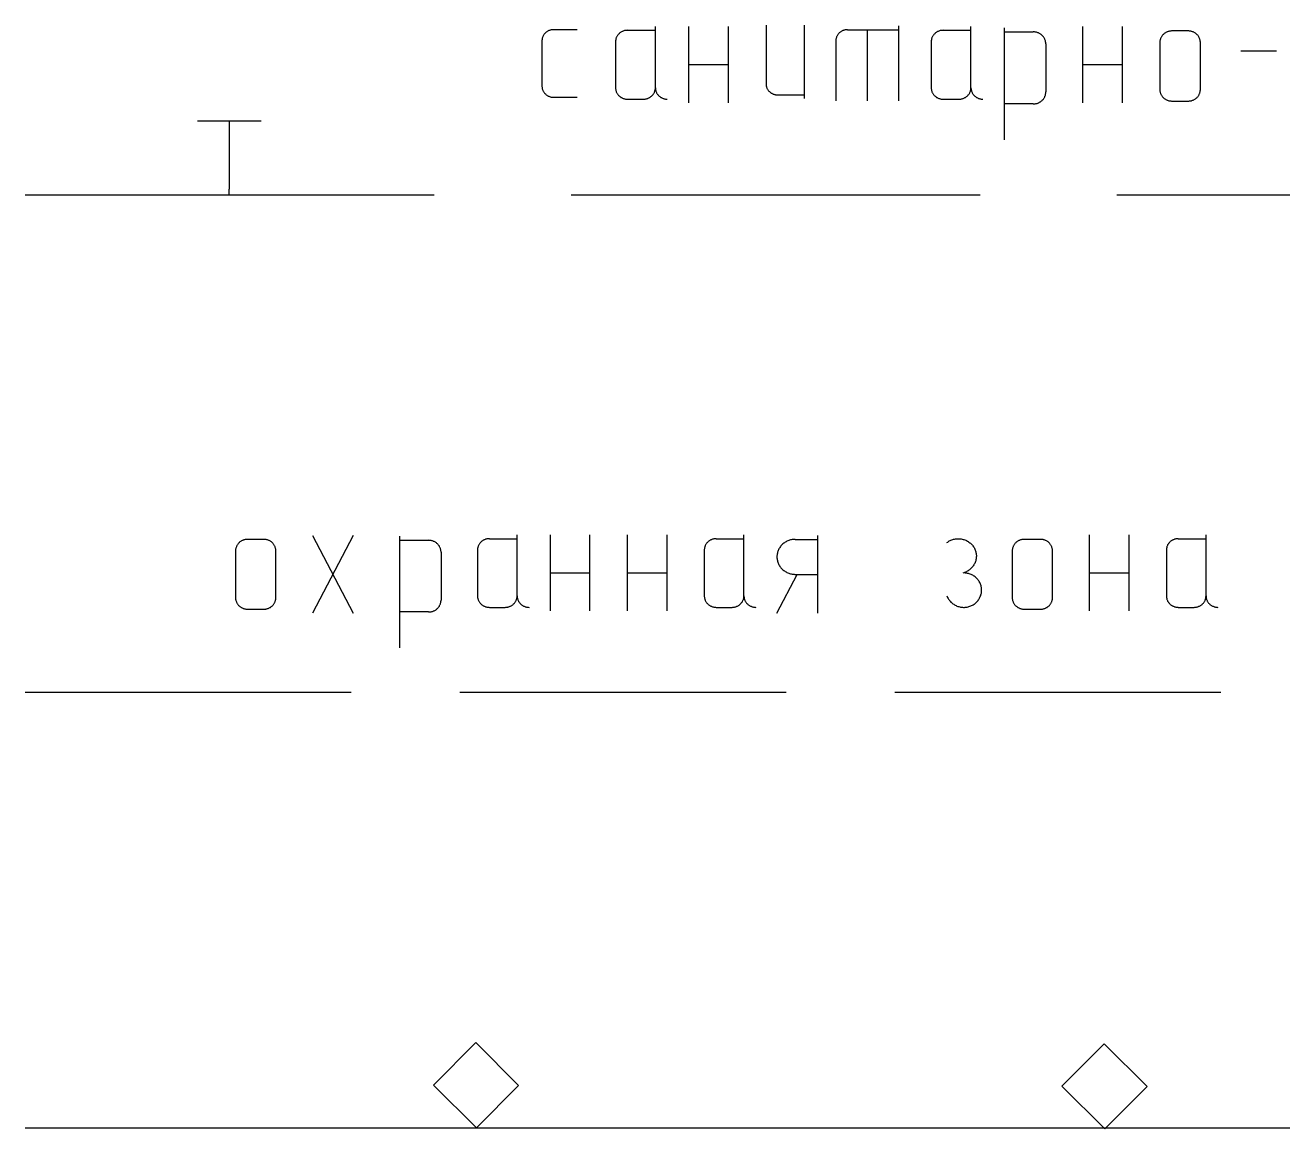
# Model space of a CAD drawing. Extents: x -2918 to -212, y 225 to 5715.
# Drawn here: x -386.53 to -370, y 963.74 to 978.25 of the extents above; entities that cross this region are included whole.
import ezdxf

# ---------------------------------------------------------------- set-up
doc = ezdxf.new("R2010")
doc.units = 0
doc.layers.get('0').update_dxf_attribs({"linetype": 'CONTINUOUS'})

# ---------------------------------------------------------------- blocks, each defined once
blk = doc.blocks.new('УСЛ__ОБОЗНАЧЕНИЯ_ГЕО_2')
at = {"color": 18, "linetype": 'CONTINUOUS'}
for p, q in [((95.845, -53.906), (95.839, -53.911)), ((95.851, -53.901), (95.845, -53.906)), ((95.858, -53.897), (95.851, -53.901)), ((95.865, -53.893), (95.858, -53.897)), ((95.872, -53.889), (95.865, -53.893)), ((95.879, -53.886), (95.872, -53.889)), ((95.887, -53.883), (95.879, -53.886)), ((95.894, -53.88), (95.887, -53.883)), ((95.902, -53.878), (95.894, -53.88)), ((95.91, -53.876), (95.902, -53.878)), ((95.918, -53.875), (95.91, -53.876)), ((95.926, -53.874), (95.918, -53.875)), ((95.934, -53.873), (95.926, -53.874)), ((95.942, -53.873), (95.934, -53.873)), ((96.25, -53.873), (95.942, -53.873)), ((96.827, -53.906), (96.821, -53.91)), ((96.835, -53.902), (96.827, -53.906)), ((96.842, -53.898), (96.835, -53.902)), ((96.849, -53.895), (96.842, -53.898)), ((96.857, -53.891), (96.849, -53.895)), ((96.864, -53.889), (96.857, -53.891)), ((96.872, -53.886), (96.864, -53.889)), ((96.88, -53.885), (96.872, -53.886)), ((96.888, -53.883), (96.88, -53.885)), ((96.897, -53.882), (96.888, -53.883)), ((96.905, -53.882), (96.897, -53.882)), ((96.913, -53.881), (96.905, -53.882)), ((96.913, -53.881), (97.279, -53.881)), ((97.279, -54.636), (97.279, -53.831)), ((97.715, -53.83), (97.715, -54.834)), ((98.237, -53.83), (98.237, -54.834)), ((98.734, -53.814), (98.734, -54.585)), ((99.235, -53.814), (99.235, -54.777)), ((99.709, -53.906), (99.703, -53.911)), ((99.716, -53.901), (99.709, -53.906)), ((99.722, -53.897), (99.716, -53.901)), ((99.729, -53.893), (99.722, -53.897)), ((99.736, -53.889), (99.729, -53.893)), ((99.744, -53.886), (99.736, -53.889)), ((99.751, -53.883), (99.744, -53.886)), ((99.759, -53.88), (99.751, -53.883)), ((99.766, -53.878), (99.759, -53.88)), ((99.774, -53.876), (99.766, -53.878)), ((99.782, -53.875), (99.774, -53.876)), ((99.79, -53.874), (99.782, -53.875)), ((99.798, -53.873), (99.79, -53.874)), ((99.806, -53.873), (99.798, -53.873)), ((99.806, -53.873), (100.474, -53.873)), ((100.063, -53.873), (100.063, -54.811)), ((100.474, -53.824), (100.474, -54.811)), ((100.977, -53.906), (100.97, -53.91)), ((100.984, -53.902), (100.977, -53.906)), ((100.991, -53.898), (100.984, -53.902)), ((100.999, -53.895), (100.991, -53.898)), ((101.006, -53.891), (100.999, -53.895)), ((101.014, -53.889), (101.006, -53.891)), ((101.022, -53.886), (101.014, -53.889)), ((101.03, -53.885), (101.022, -53.886)), ((101.038, -53.883), (101.03, -53.885)), ((101.046, -53.882), (101.038, -53.883)), ((101.054, -53.882), (101.046, -53.882)), ((101.063, -53.881), (101.054, -53.882)), ((101.063, -53.881), (101.429, -53.881)), ((101.429, -54.636), (101.429, -53.831)), ((101.865, -53.85), (101.865, -55.323)), ((101.865, -53.902), (102.248, -53.902)), ((102.257, -53.902), (102.248, -53.902)), ((102.265, -53.903), (102.257, -53.902)), ((102.274, -53.904), (102.265, -53.903)), ((102.282, -53.906), (102.274, -53.904)), ((102.291, -53.908), (102.282, -53.906)), ((102.299, -53.91), (102.291, -53.908)), ((102.894, -53.83), (102.894, -54.834)), ((103.416, -53.83), (103.416, -54.834)), ((103.999, -53.906), (103.992, -53.91)), ((104.007, -53.903), (103.999, -53.906)), ((104.014, -53.9), (104.007, -53.903)), ((104.022, -53.897), (104.014, -53.9)), ((104.03, -53.895), (104.022, -53.897)), ((104.039, -53.893), (104.03, -53.895)), ((104.047, -53.892), (104.039, -53.893)), ((104.055, -53.891), (104.047, -53.892)), ((104.064, -53.89), (104.055, -53.891)), ((104.072, -53.89), (104.064, -53.89)), ((104.285, -53.89), (104.072, -53.89)), ((104.294, -53.89), (104.285, -53.89)), ((104.302, -53.891), (104.294, -53.89)), ((104.31, -53.892), (104.302, -53.891)), ((104.318, -53.893), (104.31, -53.892)), ((104.327, -53.895), (104.318, -53.893)), ((104.335, -53.897), (104.327, -53.895)), ((104.343, -53.9), (104.335, -53.897)), ((104.35, -53.903), (104.343, -53.9)), ((104.358, -53.906), (104.35, -53.903)), ((104.365, -53.91), (104.358, -53.906)), ((95.789, -54.006), (95.788, -54.013)), ((95.788, -54.013), (95.788, -54.021)), ((95.788, -54.021), (95.788, -54.614)), ((95.79, -53.998), (95.789, -54.006)), ((95.791, -53.99), (95.79, -53.998)), ((95.793, -53.983), (95.791, -53.99)), ((95.795, -53.975), (95.793, -53.983)), ((95.798, -53.968), (95.795, -53.975)), ((95.801, -53.961), (95.798, -53.968)), ((95.805, -53.954), (95.801, -53.961)), ((95.808, -53.947), (95.805, -53.954)), ((95.813, -53.941), (95.808, -53.947)), ((95.817, -53.934), (95.813, -53.941)), ((95.822, -53.928), (95.817, -53.934)), ((95.828, -53.922), (95.822, -53.928)), ((95.833, -53.916), (95.828, -53.922)), ((95.839, -53.911), (95.833, -53.916)), ((96.757, -54.017), (96.756, -54.024)), ((96.756, -54.024), (96.756, -54.032)), ((96.756, -54.032), (96.756, -54.636)), ((96.758, -54.009), (96.757, -54.017)), ((96.759, -54.001), (96.758, -54.009)), ((96.761, -53.993), (96.759, -54.001)), ((96.764, -53.986), (96.761, -53.993)), ((96.766, -53.978), (96.764, -53.986)), ((96.77, -53.971), (96.766, -53.978)), ((96.773, -53.964), (96.77, -53.971)), ((96.777, -53.957), (96.773, -53.964)), ((96.781, -53.95), (96.777, -53.957)), ((96.786, -53.944), (96.781, -53.95)), ((96.791, -53.937), (96.786, -53.944)), ((96.796, -53.931), (96.791, -53.937)), ((96.802, -53.926), (96.796, -53.931)), ((96.808, -53.92), (96.802, -53.926)), ((96.814, -53.915), (96.808, -53.92)), ((96.821, -53.91), (96.814, -53.915)), ((99.653, -54.006), (99.652, -54.013)), ((99.652, -54.013), (99.652, -54.021)), ((99.652, -54.021), (99.652, -54.811)), ((99.654, -53.998), (99.653, -54.006)), ((99.656, -53.99), (99.654, -53.998)), ((99.657, -53.983), (99.656, -53.99)), ((99.66, -53.975), (99.657, -53.983)), ((99.662, -53.968), (99.66, -53.975)), ((99.666, -53.961), (99.662, -53.968)), ((99.669, -53.954), (99.666, -53.961)), ((99.673, -53.947), (99.669, -53.954)), ((99.677, -53.941), (99.673, -53.947)), ((99.682, -53.934), (99.677, -53.941)), ((99.687, -53.928), (99.682, -53.934)), ((99.692, -53.922), (99.687, -53.928)), ((99.697, -53.916), (99.692, -53.922)), ((99.703, -53.911), (99.697, -53.916)), ((100.908, -54.009), (100.906, -54.017)), ((100.906, -54.017), (100.906, -54.024)), ((100.906, -54.024), (100.906, -54.032)), ((100.906, -54.032), (100.906, -54.636)), ((100.909, -54.001), (100.908, -54.009)), ((100.911, -53.993), (100.909, -54.001)), ((100.913, -53.986), (100.911, -53.993)), ((100.916, -53.978), (100.913, -53.986)), ((100.919, -53.971), (100.916, -53.978)), ((100.923, -53.964), (100.919, -53.971)), ((100.927, -53.957), (100.923, -53.964)), ((100.931, -53.95), (100.927, -53.957)), ((100.936, -53.944), (100.931, -53.95)), ((100.941, -53.937), (100.936, -53.944)), ((100.946, -53.931), (100.941, -53.937)), ((100.952, -53.926), (100.946, -53.931)), ((100.957, -53.92), (100.952, -53.926)), ((100.964, -53.915), (100.957, -53.92)), ((100.97, -53.91), (100.964, -53.915)), ((102.307, -53.913), (102.299, -53.91)), ((102.315, -53.916), (102.307, -53.913)), ((102.323, -53.919), (102.315, -53.916)), ((102.33, -53.923), (102.323, -53.919)), ((102.338, -53.928), (102.33, -53.923)), ((102.345, -53.932), (102.338, -53.928)), ((102.352, -53.937), (102.345, -53.932)), ((102.358, -53.943), (102.352, -53.937)), ((102.364, -53.948), (102.358, -53.943)), ((102.37, -53.954), (102.364, -53.948)), ((102.376, -53.961), (102.37, -53.954)), ((102.381, -53.967), (102.376, -53.961)), ((102.386, -53.974), (102.381, -53.967)), ((102.391, -53.981), (102.386, -53.974)), ((102.395, -53.988), (102.391, -53.981)), ((102.398, -53.996), (102.395, -53.988)), ((102.402, -54.004), (102.398, -53.996)), ((102.405, -54.011), (102.402, -54.004)), ((102.407, -54.019), (102.405, -54.011)), ((102.409, -54.027), (102.407, -54.019)), ((102.411, -54.035), (102.409, -54.027)), ((102.412, -54.044), (102.411, -54.035)), ((102.412, -54.052), (102.412, -54.044)), ((102.413, -54.06), (102.412, -54.052)), ((102.413, -54.06), (102.413, -54.692)), ((103.913, -54.028), (103.912, -54.035)), ((103.912, -54.035), (103.912, -54.043)), ((103.912, -54.043), (103.912, -54.659)), ((103.914, -54.019), (103.913, -54.028)), ((103.916, -54.012), (103.914, -54.019)), ((103.917, -54.004), (103.916, -54.012)), ((103.92, -53.996), (103.917, -54.004)), ((103.923, -53.988), (103.92, -53.996)), ((103.926, -53.981), (103.923, -53.988)), ((103.929, -53.974), (103.926, -53.981)), ((103.933, -53.967), (103.929, -53.974)), ((103.938, -53.96), (103.933, -53.967)), ((103.943, -53.953), (103.938, -53.96)), ((103.948, -53.947), (103.943, -53.953)), ((103.953, -53.941), (103.948, -53.947)), ((103.959, -53.935), (103.953, -53.941)), ((103.965, -53.929), (103.959, -53.935)), ((103.971, -53.924), (103.965, -53.929)), ((103.978, -53.919), (103.971, -53.924)), ((103.985, -53.915), (103.978, -53.919)), ((103.992, -53.91), (103.985, -53.915)), ((104.372, -53.915), (104.365, -53.91)), ((104.379, -53.919), (104.372, -53.915)), ((104.386, -53.924), (104.379, -53.919)), ((104.392, -53.929), (104.386, -53.924)), ((104.398, -53.935), (104.392, -53.929)), ((104.404, -53.941), (104.398, -53.935)), ((104.41, -53.947), (104.404, -53.941)), ((104.415, -53.953), (104.41, -53.947)), ((104.419, -53.96), (104.415, -53.953)), ((104.424, -53.967), (104.419, -53.96)), ((104.428, -53.974), (104.424, -53.967)), ((104.431, -53.981), (104.428, -53.974)), ((104.434, -53.988), (104.431, -53.981)), ((104.437, -53.996), (104.434, -53.988)), ((104.44, -54.004), (104.437, -53.996)), ((104.441, -54.012), (104.44, -54.004)), ((104.443, -54.019), (104.441, -54.012)), ((104.444, -54.028), (104.443, -54.019)), ((104.445, -54.035), (104.444, -54.028)), ((104.445, -54.043), (104.445, -54.035)), ((104.445, -54.659), (104.445, -54.043)), ((104.975, -54.152), (105.446, -54.152)), ((97.715, -54.332), (98.237, -54.332)), ((102.894, -54.332), (103.416, -54.332)), ((95.788, -54.614), (95.788, -54.622)), ((95.788, -54.622), (95.789, -54.629)), ((95.789, -54.629), (95.79, -54.637)), ((95.79, -54.637), (95.791, -54.645)), ((95.791, -54.645), (95.793, -54.652)), ((95.793, -54.652), (95.795, -54.66)), ((95.795, -54.66), (95.798, -54.667)), ((95.798, -54.667), (95.801, -54.674)), ((95.801, -54.674), (95.805, -54.681)), ((95.805, -54.681), (95.808, -54.688)), ((95.808, -54.688), (95.813, -54.695)), ((95.813, -54.695), (95.817, -54.701)), ((95.817, -54.701), (95.822, -54.707)), ((95.822, -54.707), (95.828, -54.713)), ((95.828, -54.713), (95.833, -54.719)), ((95.833, -54.719), (95.839, -54.724)), ((95.839, -54.724), (95.845, -54.729)), ((95.845, -54.729), (95.851, -54.734)), ((95.851, -54.734), (95.858, -54.738)), ((96.756, -54.636), (96.756, -54.644)), ((96.756, -54.644), (96.757, -54.652)), ((96.757, -54.652), (96.758, -54.66)), ((96.758, -54.66), (96.759, -54.668)), ((96.759, -54.668), (96.761, -54.675)), ((96.761, -54.675), (96.764, -54.683)), ((96.764, -54.683), (96.766, -54.69)), ((96.766, -54.69), (96.77, -54.698)), ((96.77, -54.698), (96.773, -54.705)), ((96.773, -54.705), (96.777, -54.712)), ((96.777, -54.712), (96.781, -54.718)), ((96.781, -54.718), (96.786, -54.725)), ((96.786, -54.725), (96.791, -54.731)), ((96.791, -54.731), (96.796, -54.737)), ((97.239, -54.737), (97.244, -54.731)), ((97.244, -54.731), (97.249, -54.725)), ((97.249, -54.725), (97.254, -54.718)), ((97.254, -54.718), (97.258, -54.712)), ((97.258, -54.712), (97.262, -54.705)), ((97.262, -54.705), (97.266, -54.698)), ((97.266, -54.698), (97.269, -54.69)), ((97.269, -54.69), (97.272, -54.683)), ((97.272, -54.683), (97.274, -54.675)), ((97.274, -54.675), (97.276, -54.668)), ((97.276, -54.668), (97.277, -54.66)), ((97.277, -54.66), (97.279, -54.652)), ((97.279, -54.644), (97.279, -54.636)), ((97.279, -54.636), (97.28, -54.644)), ((97.279, -54.652), (97.279, -54.644)), ((97.28, -54.644), (97.28, -54.652)), ((97.28, -54.652), (97.281, -54.66)), ((97.281, -54.66), (97.283, -54.668)), ((97.283, -54.668), (97.285, -54.675)), ((97.285, -54.675), (97.287, -54.683)), ((97.287, -54.683), (97.29, -54.69)), ((97.29, -54.69), (97.293, -54.698)), ((97.293, -54.698), (97.296, -54.705)), ((97.296, -54.705), (97.3, -54.712)), ((97.3, -54.712), (97.305, -54.718)), ((97.305, -54.718), (97.309, -54.725)), ((97.309, -54.725), (97.314, -54.731)), ((97.314, -54.731), (97.32, -54.737)), ((98.734, -54.585), (98.734, -54.592)), ((98.734, -54.592), (98.734, -54.6)), ((98.734, -54.6), (98.735, -54.608)), ((98.735, -54.608), (98.737, -54.615)), ((98.737, -54.615), (98.739, -54.622)), ((98.739, -54.622), (98.741, -54.629)), ((98.741, -54.629), (98.744, -54.637)), ((98.744, -54.637), (98.747, -54.644)), ((98.747, -54.644), (98.75, -54.65)), ((98.75, -54.65), (98.754, -54.657)), ((98.754, -54.657), (98.758, -54.663)), ((98.758, -54.663), (98.762, -54.67)), ((98.762, -54.67), (98.767, -54.676)), ((98.767, -54.676), (98.772, -54.681)), ((98.772, -54.681), (98.778, -54.687)), ((98.778, -54.687), (98.783, -54.692)), ((98.783, -54.692), (98.789, -54.697)), ((98.789, -54.697), (98.796, -54.702)), ((98.796, -54.702), (98.802, -54.706)), ((98.802, -54.706), (98.809, -54.71)), ((98.809, -54.71), (98.816, -54.714)), ((98.816, -54.714), (98.823, -54.717)), ((98.823, -54.717), (98.83, -54.72)), ((98.83, -54.72), (98.837, -54.722)), ((98.837, -54.722), (98.845, -54.724)), ((98.845, -54.724), (98.853, -54.726)), ((98.853, -54.726), (98.86, -54.728)), ((98.86, -54.728), (98.868, -54.728)), ((98.868, -54.728), (98.876, -54.729)), ((98.876, -54.729), (98.884, -54.729)), ((98.884, -54.729), (99.235, -54.729)), ((100.906, -54.636), (100.906, -54.644)), ((100.906, -54.644), (100.906, -54.652)), ((100.906, -54.652), (100.908, -54.66)), ((100.908, -54.66), (100.909, -54.668)), ((100.909, -54.668), (100.911, -54.675)), ((100.911, -54.675), (100.913, -54.683)), ((100.913, -54.683), (100.916, -54.69)), ((100.916, -54.69), (100.919, -54.698)), ((100.919, -54.698), (100.923, -54.705)), ((100.923, -54.705), (100.927, -54.712)), ((100.927, -54.712), (100.931, -54.718)), ((100.931, -54.718), (100.936, -54.725)), ((100.936, -54.725), (100.941, -54.731)), ((100.941, -54.731), (100.946, -54.737)), ((101.389, -54.737), (101.394, -54.731)), ((101.394, -54.731), (101.399, -54.725)), ((101.399, -54.725), (101.404, -54.718)), ((101.404, -54.718), (101.408, -54.712)), ((101.408, -54.712), (101.412, -54.705)), ((101.412, -54.705), (101.415, -54.698)), ((101.415, -54.698), (101.419, -54.69)), ((101.419, -54.69), (101.421, -54.683)), ((101.421, -54.683), (101.424, -54.675)), ((101.424, -54.675), (101.426, -54.668)), ((101.426, -54.668), (101.427, -54.66)), ((101.427, -54.66), (101.428, -54.652)), ((101.428, -54.652), (101.429, -54.644)), ((101.429, -54.644), (101.429, -54.636)), ((101.429, -54.636), (101.429, -54.644)), ((101.429, -54.644), (101.43, -54.652)), ((101.43, -54.652), (101.431, -54.66)), ((101.431, -54.66), (101.433, -54.668)), ((101.433, -54.668), (101.434, -54.675)), ((101.434, -54.675), (101.437, -54.683)), ((101.437, -54.683), (101.44, -54.69)), ((101.44, -54.69), (101.443, -54.698)), ((101.443, -54.698), (101.446, -54.705)), ((101.446, -54.705), (101.45, -54.712)), ((101.45, -54.712), (101.454, -54.718)), ((101.454, -54.718), (101.459, -54.725)), ((101.459, -54.725), (101.464, -54.731)), ((101.464, -54.731), (101.469, -54.737)), ((102.405, -54.741), (102.407, -54.733)), ((102.407, -54.733), (102.409, -54.724)), ((102.409, -54.724), (102.411, -54.717)), ((102.411, -54.717), (102.412, -54.708)), ((102.412, -54.7), (102.413, -54.692)), ((102.412, -54.708), (102.412, -54.7)), ((103.912, -54.659), (103.912, -54.667)), ((103.912, -54.667), (103.913, -54.675)), ((103.913, -54.675), (103.914, -54.683)), ((103.914, -54.683), (103.916, -54.691)), ((103.916, -54.691), (103.917, -54.698)), ((103.917, -54.698), (103.92, -54.706)), ((103.92, -54.706), (103.923, -54.714)), ((103.923, -54.714), (103.926, -54.721)), ((103.926, -54.721), (103.929, -54.728)), ((103.929, -54.728), (103.933, -54.736)), ((104.424, -54.736), (104.428, -54.728)), ((104.428, -54.728), (104.431, -54.721)), ((104.431, -54.721), (104.434, -54.714)), ((104.434, -54.714), (104.437, -54.706)), ((104.437, -54.706), (104.44, -54.698)), ((104.44, -54.698), (104.441, -54.691)), ((104.441, -54.691), (104.443, -54.683)), ((104.443, -54.683), (104.444, -54.675)), ((104.444, -54.675), (104.445, -54.667)), ((104.445, -54.667), (104.445, -54.659)), ((95.858, -54.738), (95.865, -54.742)), ((95.865, -54.742), (95.872, -54.746)), ((95.872, -54.746), (95.879, -54.749)), ((95.879, -54.749), (95.887, -54.752)), ((95.887, -54.752), (95.894, -54.755)), ((95.894, -54.755), (95.902, -54.757)), ((95.902, -54.757), (95.91, -54.759)), ((95.91, -54.759), (95.918, -54.76)), ((95.918, -54.76), (95.926, -54.761)), ((95.926, -54.761), (95.934, -54.762)), ((95.934, -54.762), (95.942, -54.762)), ((95.942, -54.762), (96.25, -54.762)), ((96.796, -54.737), (96.802, -54.743)), ((96.802, -54.743), (96.808, -54.748)), ((96.808, -54.748), (96.814, -54.754)), ((96.814, -54.754), (96.821, -54.758)), ((96.821, -54.758), (96.827, -54.763)), ((96.827, -54.763), (96.835, -54.767)), ((96.835, -54.767), (96.842, -54.771)), ((96.842, -54.771), (96.849, -54.774)), ((96.849, -54.774), (96.857, -54.777)), ((96.857, -54.777), (96.864, -54.78)), ((96.864, -54.78), (96.872, -54.782)), ((96.872, -54.782), (96.88, -54.784)), ((96.88, -54.784), (96.888, -54.785)), ((96.888, -54.785), (96.897, -54.786)), ((96.897, -54.786), (96.905, -54.787)), ((96.905, -54.787), (96.913, -54.787)), ((96.913, -54.787), (97.122, -54.787)), ((97.122, -54.787), (97.131, -54.787)), ((97.131, -54.787), (97.139, -54.786)), ((97.139, -54.786), (97.147, -54.785)), ((97.147, -54.785), (97.155, -54.784)), ((97.155, -54.784), (97.163, -54.782)), ((97.163, -54.782), (97.171, -54.78)), ((97.171, -54.78), (97.179, -54.777)), ((97.179, -54.777), (97.186, -54.774)), ((97.186, -54.774), (97.194, -54.771)), ((97.194, -54.771), (97.201, -54.767)), ((97.201, -54.767), (97.208, -54.763)), ((97.208, -54.763), (97.215, -54.758)), ((97.215, -54.758), (97.221, -54.754)), ((97.221, -54.754), (97.228, -54.748)), ((97.228, -54.748), (97.233, -54.743)), ((97.233, -54.743), (97.239, -54.737)), ((97.32, -54.737), (97.325, -54.743)), ((97.325, -54.743), (97.331, -54.748)), ((97.331, -54.748), (97.338, -54.754)), ((97.338, -54.754), (97.344, -54.758)), ((97.344, -54.758), (97.351, -54.763)), ((97.351, -54.763), (97.358, -54.767)), ((97.358, -54.767), (97.365, -54.771)), ((97.365, -54.771), (97.373, -54.774)), ((97.373, -54.774), (97.38, -54.777)), ((97.38, -54.777), (97.388, -54.78)), ((97.388, -54.78), (97.396, -54.782)), ((97.396, -54.782), (97.404, -54.784)), ((97.404, -54.784), (97.412, -54.785)), ((97.412, -54.785), (97.42, -54.786)), ((97.42, -54.786), (97.428, -54.787)), ((97.428, -54.787), (97.436, -54.787)), ((100.946, -54.737), (100.952, -54.743)), ((100.952, -54.743), (100.957, -54.748)), ((100.957, -54.748), (100.964, -54.754)), ((100.964, -54.754), (100.97, -54.758)), ((100.97, -54.758), (100.977, -54.763)), ((100.977, -54.763), (100.984, -54.767)), ((100.984, -54.767), (100.991, -54.771)), ((100.991, -54.771), (100.999, -54.774)), ((100.999, -54.774), (101.006, -54.777)), ((101.006, -54.777), (101.014, -54.78)), ((101.014, -54.78), (101.022, -54.782)), ((101.022, -54.782), (101.03, -54.784)), ((101.03, -54.784), (101.038, -54.785)), ((101.038, -54.785), (101.046, -54.786)), ((101.046, -54.786), (101.054, -54.787)), ((101.054, -54.787), (101.063, -54.787)), ((101.063, -54.787), (101.272, -54.787)), ((101.272, -54.787), (101.28, -54.787)), ((101.28, -54.787), (101.288, -54.786)), ((101.288, -54.786), (101.297, -54.785)), ((101.297, -54.785), (101.305, -54.784)), ((101.305, -54.784), (101.313, -54.782)), ((101.313, -54.782), (101.321, -54.78)), ((101.321, -54.78), (101.328, -54.777)), ((101.328, -54.777), (101.336, -54.774)), ((101.336, -54.774), (101.343, -54.771)), ((101.343, -54.771), (101.35, -54.767)), ((101.35, -54.767), (101.358, -54.763)), ((101.358, -54.763), (101.364, -54.758)), ((101.364, -54.758), (101.371, -54.754)), ((101.371, -54.754), (101.377, -54.748)), ((101.377, -54.748), (101.383, -54.743)), ((101.383, -54.743), (101.389, -54.737)), ((101.469, -54.737), (101.475, -54.743)), ((101.475, -54.743), (101.481, -54.748)), ((101.481, -54.748), (101.487, -54.754)), ((101.487, -54.754), (101.494, -54.758)), ((101.494, -54.758), (101.501, -54.763)), ((101.501, -54.763), (101.508, -54.767)), ((101.508, -54.767), (101.515, -54.771)), ((101.515, -54.771), (101.522, -54.774)), ((101.522, -54.774), (101.53, -54.777)), ((101.53, -54.777), (101.537, -54.78)), ((101.537, -54.78), (101.545, -54.782)), ((101.545, -54.782), (101.553, -54.784)), ((101.553, -54.784), (101.561, -54.785)), ((101.561, -54.785), (101.57, -54.786)), ((101.57, -54.786), (101.578, -54.787)), ((101.578, -54.787), (101.586, -54.787)), ((102.248, -54.85), (101.865, -54.85)), ((102.248, -54.85), (102.257, -54.85)), ((102.257, -54.85), (102.265, -54.849)), ((102.265, -54.849), (102.274, -54.848)), ((102.274, -54.848), (102.282, -54.846)), ((102.282, -54.846), (102.291, -54.844)), ((102.291, -54.844), (102.299, -54.842)), ((102.299, -54.842), (102.307, -54.839)), ((102.307, -54.839), (102.315, -54.836)), ((102.315, -54.836), (102.323, -54.833)), ((102.323, -54.833), (102.33, -54.828)), ((102.33, -54.828), (102.338, -54.824)), ((102.338, -54.824), (102.345, -54.82)), ((102.345, -54.82), (102.352, -54.814)), ((102.352, -54.814), (102.358, -54.809)), ((102.358, -54.809), (102.364, -54.803)), ((102.364, -54.803), (102.37, -54.797)), ((102.37, -54.797), (102.376, -54.791)), ((102.376, -54.791), (102.381, -54.785)), ((102.381, -54.785), (102.386, -54.778)), ((102.386, -54.778), (102.391, -54.771)), ((102.391, -54.771), (102.395, -54.763)), ((102.395, -54.763), (102.398, -54.756)), ((102.398, -54.756), (102.402, -54.748)), ((102.402, -54.748), (102.405, -54.741)), ((103.933, -54.736), (103.938, -54.742)), ((103.938, -54.742), (103.943, -54.749)), ((103.943, -54.749), (103.948, -54.755)), ((103.948, -54.755), (103.953, -54.762)), ((103.953, -54.762), (103.959, -54.768)), ((103.959, -54.768), (103.965, -54.773)), ((103.965, -54.773), (103.971, -54.778)), ((103.971, -54.778), (103.978, -54.783)), ((103.978, -54.783), (103.985, -54.787)), ((103.985, -54.787), (103.992, -54.792)), ((103.992, -54.792), (103.999, -54.796)), ((103.999, -54.796), (104.007, -54.799)), ((104.007, -54.799), (104.014, -54.802)), ((104.014, -54.802), (104.022, -54.805)), ((104.022, -54.805), (104.03, -54.807)), ((104.03, -54.807), (104.039, -54.809)), ((104.039, -54.809), (104.047, -54.81)), ((104.047, -54.81), (104.055, -54.811)), ((104.055, -54.811), (104.064, -54.812)), ((104.064, -54.812), (104.072, -54.812)), ((104.072, -54.812), (104.285, -54.812)), ((104.285, -54.812), (104.294, -54.812)), ((104.294, -54.812), (104.302, -54.811)), ((104.302, -54.811), (104.31, -54.81)), ((104.31, -54.81), (104.318, -54.809)), ((104.318, -54.809), (104.327, -54.807)), ((104.327, -54.807), (104.335, -54.805)), ((104.335, -54.805), (104.343, -54.802)), ((104.343, -54.802), (104.35, -54.799)), ((104.35, -54.799), (104.358, -54.796)), ((104.358, -54.796), (104.365, -54.792)), ((104.365, -54.792), (104.372, -54.787)), ((104.372, -54.787), (104.379, -54.783)), ((104.379, -54.783), (104.386, -54.778)), ((104.386, -54.778), (104.392, -54.773)), ((104.392, -54.773), (104.398, -54.768)), ((104.398, -54.768), (104.404, -54.762)), ((104.404, -54.762), (104.41, -54.755)), ((104.41, -54.755), (104.415, -54.749)), ((104.415, -54.749), (104.419, -54.742)), ((104.419, -54.742), (104.424, -54.736)), ((91.258, -55.074), (92.096, -55.074)), ((91.677, -55.074), (91.677, -55.972)), ((88.993, -56.044), (94.372, -56.044)), ((91.677, -56.044), (91.677, -55.972)), ((96.171, -56.044), (101.551, -56.044)), ((103.348, -56.044), (104.762, -56.044)), ((103.348, -56.044), (108.727, -56.044)), ((95.462, -61.319), (95.462, -60.517)), ((95.896, -60.516), (95.896, -61.516)), ((96.415, -60.516), (96.415, -61.516)), ((96.909, -60.516), (96.909, -61.516)), ((97.429, -60.516), (97.429, -61.516)), ((98.444, -61.319), (98.444, -60.517)), ((102.985, -60.516), (102.985, -61.516)), ((103.504, -60.516), (103.504, -61.516)), ((104.52, -61.319), (104.52, -60.517)), ((92.131, -60.576), (91.919, -60.576)), ((93.304, -60.525), (92.773, -61.546)), ((92.773, -60.525), (93.304, -61.546)), ((93.916, -60.536), (93.916, -62.003)), ((93.916, -60.588), (94.298, -60.588)), ((95.097, -60.568), (95.462, -60.568)), ((98.079, -60.568), (98.444, -60.568)), ((99.116, -60.576), (99.407, -60.576)), ((99.409, -60.525), (99.409, -61.546)), ((102.343, -60.576), (102.13, -60.576)), ((104.155, -60.568), (104.52, -60.568)), ((91.759, -60.729), (91.759, -61.342)), ((92.29, -61.342), (92.29, -60.729)), ((94.461, -60.746), (94.461, -61.374)), ((94.94, -60.718), (94.94, -61.319)), ((97.923, -60.718), (97.923, -61.319)), ((101.971, -60.729), (101.971, -61.342)), ((102.502, -61.342), (102.502, -60.729)), ((103.998, -60.718), (103.998, -61.319)), ((95.896, -61.016), (96.415, -61.016)), ((96.909, -61.016), (97.429, -61.016)), ((102.985, -61.016), (103.504, -61.016)), ((98.878, -61.546), (99.144, -61.036)), ((99.115, -61.036), (99.411, -61.036)), ((91.919, -61.495), (92.131, -61.495)), ((95.097, -61.47), (95.305, -61.47)), ((98.079, -61.47), (98.288, -61.47)), ((102.13, -61.495), (102.343, -61.495)), ((104.155, -61.47), (104.363, -61.47)), ((94.298, -61.531), (93.916, -61.531)), ((88.993, -62.587), (93.281, -62.587)), ((94.71, -62.587), (98.997, -62.587)), ((100.426, -62.587), (104.713, -62.587)), ((94.919, -67.195), (94.363, -67.752)), ((95.482, -67.758), (94.919, -67.195)), ((103.182, -67.209), (102.625, -67.766)), ((103.745, -67.772), (103.182, -67.209)), ((94.363, -67.752), (94.926, -68.315)), ((94.926, -68.315), (95.482, -67.758)), ((102.625, -67.766), (103.189, -68.329)), ((103.189, -68.329), (103.745, -67.772)), ((88.993, -68.315), (126.231, -68.315))]:
    blk.add_line(p, q, dxfattribs=at)
at = {"color": 18, "linetype": 'CONTINUOUS', "flags": 128}
for points in [[(91.919, -60.576), (91.91, -60.576), (91.902, -60.577), (91.894, -60.578), (91.885, -60.579), (91.877, -60.581), (91.869, -60.584), (91.861, -60.586), (91.854, -60.589), (91.846, -60.593), (91.839, -60.596), (91.832, -60.601), (91.825, -60.605), (91.818, -60.61), (91.812, -60.615), (91.806, -60.621), (91.8, -60.627), (91.795, -60.633), (91.79, -60.639), (91.785, -60.646), (91.781, -60.652), (91.777, -60.66), (91.773, -60.667), (91.77, -60.674), (91.767, -60.682), (91.765, -60.69), (91.763, -60.697), (91.761, -60.705), (91.76, -60.713), (91.76, -60.721), (91.759, -60.729)], [(92.29, -60.729), (92.29, -60.721), (92.289, -60.713), (92.288, -60.705), (92.286, -60.697), (92.285, -60.69), (92.282, -60.682), (92.28, -60.674), (92.276, -60.667), (92.273, -60.66), (92.269, -60.652), (92.264, -60.646), (92.26, -60.639), (92.255, -60.633), (92.249, -60.627), (92.244, -60.621), (92.238, -60.615), (92.231, -60.61), (92.225, -60.605), (92.218, -60.601), (92.21, -60.596), (92.203, -60.593), (92.196, -60.589), (92.188, -60.586), (92.18, -60.584), (92.172, -60.581), (92.164, -60.579), (92.156, -60.578), (92.147, -60.577), (92.139, -60.576), (92.131, -60.576)], [(94.461, -60.746), (94.461, -60.737), (94.46, -60.729), (94.459, -60.721), (94.458, -60.713), (94.456, -60.705), (94.453, -60.697), (94.45, -60.689), (94.447, -60.682), (94.443, -60.674), (94.439, -60.667), (94.435, -60.66), (94.43, -60.653), (94.425, -60.647), (94.419, -60.64), (94.413, -60.634), (94.407, -60.629), (94.401, -60.623), (94.394, -60.618), (94.387, -60.614), (94.379, -60.609), (94.372, -60.606), (94.364, -60.602), (94.356, -60.599), (94.348, -60.596), (94.34, -60.594), (94.332, -60.592), (94.323, -60.59), (94.315, -60.589), (94.306, -60.589), (94.298, -60.588)], [(95.097, -60.568), (95.089, -60.568), (95.08, -60.568), (95.072, -60.57), (95.064, -60.571), (95.056, -60.573), (95.048, -60.575), (95.041, -60.578), (95.033, -60.581), (95.026, -60.584), (95.019, -60.588), (95.012, -60.592), (95.005, -60.596), (94.999, -60.601), (94.992, -60.606), (94.986, -60.612), (94.981, -60.617), (94.975, -60.623), (94.97, -60.63), (94.966, -60.636), (94.961, -60.643), (94.957, -60.65), (94.954, -60.657), (94.951, -60.664), (94.948, -60.671), (94.946, -60.679), (94.944, -60.687), (94.942, -60.694), (94.941, -60.702), (94.941, -60.71), (94.94, -60.718)], [(98.079, -60.568), (98.071, -60.568), (98.063, -60.568), (98.055, -60.57), (98.047, -60.571), (98.039, -60.573), (98.031, -60.575), (98.023, -60.578), (98.016, -60.581), (98.008, -60.584), (98.001, -60.588), (97.994, -60.592), (97.987, -60.596), (97.981, -60.601), (97.975, -60.606), (97.969, -60.612), (97.963, -60.617), (97.958, -60.623), (97.953, -60.63), (97.948, -60.636), (97.944, -60.643), (97.94, -60.65), (97.936, -60.657), (97.933, -60.664), (97.93, -60.671), (97.928, -60.679), (97.926, -60.687), (97.925, -60.694), (97.924, -60.702), (97.923, -60.71), (97.923, -60.718)], [(99.117, -60.576), (99.105, -60.576), (99.092, -60.577), (99.08, -60.579), (99.067, -60.581), (99.055, -60.584), (99.043, -60.587), (99.032, -60.591), (99.02, -60.596), (99.009, -60.601), (98.998, -60.607), (98.987, -60.613), (98.977, -60.62), (98.967, -60.627), (98.957, -60.635), (98.948, -60.644), (98.939, -60.652), (98.931, -60.661), (98.924, -60.671), (98.917, -60.681), (98.91, -60.691), (98.904, -60.702), (98.899, -60.712), (98.894, -60.723), (98.89, -60.735), (98.886, -60.746), (98.883, -60.758), (98.881, -60.77), (98.879, -60.782), (98.878, -60.794), (98.878, -60.806), (98.878, -60.818), (98.879, -60.83), (98.881, -60.842), (98.883, -60.854), (98.886, -60.865), (98.89, -60.877), (98.894, -60.888), (98.899, -60.899), (98.904, -60.91), (98.91, -60.921), (98.917, -60.931), (98.924, -60.941), (98.931, -60.95), (98.939, -60.96), (98.948, -60.968), (98.957, -60.976), (98.967, -60.984), (98.977, -60.992), (98.987, -60.998), (98.998, -61.005), (99.009, -61.01), (99.02, -61.015), (99.032, -61.02), (99.043, -61.024), (99.055, -61.028), (99.067, -61.03), (99.08, -61.033), (99.092, -61.034), (99.105, -61.035), (99.117, -61.036)], [(101.113, -60.618), (101.123, -60.611), (101.133, -60.604), (101.144, -60.597), (101.155, -60.592), (101.166, -60.587), (101.177, -60.582), (101.189, -60.578), (101.201, -60.575), (101.213, -60.572), (101.226, -60.57), (101.238, -60.569), (101.251, -60.568), (101.263, -60.568), (101.276, -60.568), (101.288, -60.569), (101.3, -60.57), (101.313, -60.573), (101.325, -60.576), (101.337, -60.579), (101.348, -60.583), (101.36, -60.588), (101.371, -60.593), (101.382, -60.599), (101.393, -60.606), (101.403, -60.612), (101.413, -60.62), (101.422, -60.628), (101.431, -60.636), (101.44, -60.645), (101.448, -60.654), (101.455, -60.663), (101.462, -60.673), (101.469, -60.684), (101.475, -60.694), (101.48, -60.705), (101.485, -60.716), (101.489, -60.728), (101.492, -60.739), (101.495, -60.751), (101.497, -60.763), (101.499, -60.775), (101.5, -60.786), (101.5, -60.799), (101.499, -60.81), (101.498, -60.823), (101.497, -60.834), (101.494, -60.846), (101.491, -60.858), (101.488, -60.869), (101.483, -60.881), (101.478, -60.892), (101.473, -60.902), (101.467, -60.913), (101.46, -60.923), (101.453, -60.933), (101.445, -60.942), (101.437, -60.952), (101.428, -60.96), (101.419, -60.968), (101.41, -60.976), (101.4, -60.983), (101.39, -60.99), (101.379, -60.996), (101.368, -61.002), (101.356, -61.007), (101.345, -61.011), (101.333, -61.015), (101.321, -61.019)], [(102.13, -60.576), (102.122, -60.576), (102.114, -60.577), (102.105, -60.578), (102.097, -60.579), (102.089, -60.581), (102.081, -60.584), (102.073, -60.586), (102.066, -60.589), (102.058, -60.593), (102.051, -60.596), (102.044, -60.601), (102.037, -60.605), (102.03, -60.61), (102.024, -60.615), (102.018, -60.621), (102.012, -60.627), (102.007, -60.633), (102.002, -60.639), (101.997, -60.646), (101.992, -60.652), (101.989, -60.66), (101.985, -60.667), (101.982, -60.674), (101.979, -60.682), (101.977, -60.69), (101.975, -60.697), (101.973, -60.705), (101.972, -60.713), (101.972, -60.721), (101.971, -60.729)], [(102.502, -60.729), (102.502, -60.721), (102.501, -60.713), (102.5, -60.705), (102.498, -60.697), (102.496, -60.69), (102.494, -60.682), (102.491, -60.674), (102.488, -60.667), (102.485, -60.66), (102.481, -60.652), (102.476, -60.646), (102.472, -60.639), (102.467, -60.633), (102.461, -60.627), (102.455, -60.621), (102.449, -60.615), (102.443, -60.61), (102.436, -60.605), (102.43, -60.601), (102.422, -60.596), (102.415, -60.593), (102.407, -60.589), (102.4, -60.586), (102.392, -60.584), (102.384, -60.581), (102.376, -60.579), (102.368, -60.578), (102.359, -60.577), (102.351, -60.576), (102.343, -60.576)], [(104.155, -60.568), (104.147, -60.568), (104.138, -60.568), (104.13, -60.57), (104.122, -60.571), (104.114, -60.573), (104.106, -60.575), (104.099, -60.578), (104.091, -60.581), (104.084, -60.584), (104.077, -60.588), (104.07, -60.592), (104.063, -60.596), (104.056, -60.601), (104.05, -60.606), (104.044, -60.612), (104.039, -60.617), (104.033, -60.623), (104.028, -60.63), (104.024, -60.636), (104.019, -60.643), (104.015, -60.65), (104.012, -60.657), (104.009, -60.664), (104.006, -60.671), (104.004, -60.679), (104.002, -60.687), (104, -60.694), (103.999, -60.702), (103.999, -60.71), (103.998, -60.718)], [(101.113, -61.319), (101.117, -61.33), (101.122, -61.341), (101.128, -61.352), (101.134, -61.362), (101.141, -61.372), (101.148, -61.382), (101.156, -61.391), (101.164, -61.4), (101.173, -61.408), (101.182, -61.416), (101.192, -61.424), (101.202, -61.43), (101.212, -61.437), (101.223, -61.443), (101.234, -61.448), (101.245, -61.453), (101.257, -61.457), (101.269, -61.461), (101.281, -61.464), (101.293, -61.466), (101.305, -61.468), (101.317, -61.469), (101.33, -61.47), (101.342, -61.47), (101.354, -61.469), (101.367, -61.468), (101.379, -61.466), (101.391, -61.463), (101.403, -61.46), (101.415, -61.456), (101.426, -61.452), (101.437, -61.447), (101.448, -61.441), (101.459, -61.435), (101.469, -61.429), (101.479, -61.422), (101.489, -61.414), (101.498, -61.406), (101.506, -61.397), (101.515, -61.388), (101.522, -61.379), (101.53, -61.369), (101.536, -61.359), (101.542, -61.349), (101.547, -61.338), (101.552, -61.327), (101.557, -61.316), (101.56, -61.305), (101.563, -61.293), (101.566, -61.282), (101.567, -61.27), (101.568, -61.258), (101.569, -61.246), (101.569, -61.234), (101.568, -61.222), (101.566, -61.21), (101.564, -61.199), (101.561, -61.187), (101.558, -61.175), (101.554, -61.164), (101.549, -61.153), (101.544, -61.142), (101.538, -61.132), (101.531, -61.122), (101.525, -61.112), (101.517, -61.103), (101.509, -61.093), (101.501, -61.085), (101.492, -61.077), (101.482, -61.069), (101.472, -61.062), (101.462, -61.055), (101.452, -61.048), (101.441, -61.043), (101.43, -61.038), (101.418, -61.033), (101.406, -61.029), (101.395, -61.026), (101.383, -61.023), (101.37, -61.021), (101.358, -61.019), (101.346, -61.018), (101.333, -61.018), (101.321, -61.019)], [(91.759, -61.342), (91.76, -61.35), (91.76, -61.358), (91.761, -61.365), (91.763, -61.373), (91.765, -61.381), (91.767, -61.389), (91.77, -61.396), (91.773, -61.404), (91.777, -61.411), (91.781, -61.418), (91.785, -61.425), (91.79, -61.432), (91.795, -61.438), (91.8, -61.444), (91.806, -61.45), (91.812, -61.455), (91.818, -61.46), (91.825, -61.465), (91.832, -61.47), (91.839, -61.474), (91.846, -61.478), (91.854, -61.481), (91.861, -61.484), (91.869, -61.487), (91.877, -61.489), (91.885, -61.491), (91.894, -61.493), (91.902, -61.494), (91.91, -61.494), (91.919, -61.495)], [(92.131, -61.495), (92.139, -61.494), (92.147, -61.494), (92.156, -61.493), (92.164, -61.491), (92.172, -61.489), (92.18, -61.487), (92.188, -61.484), (92.196, -61.481), (92.203, -61.478), (92.21, -61.474), (92.218, -61.47), (92.225, -61.465), (92.231, -61.46), (92.238, -61.455), (92.244, -61.45), (92.249, -61.444), (92.255, -61.438), (92.26, -61.432), (92.264, -61.425), (92.269, -61.418), (92.273, -61.411), (92.276, -61.404), (92.28, -61.396), (92.282, -61.389), (92.285, -61.381), (92.286, -61.373), (92.288, -61.365), (92.289, -61.358), (92.29, -61.35), (92.29, -61.342)], [(94.94, -61.319), (94.941, -61.327), (94.941, -61.335), (94.942, -61.343), (94.944, -61.35), (94.946, -61.358), (94.948, -61.366), (94.951, -61.373), (94.954, -61.38), (94.957, -61.387), (94.961, -61.394), (94.966, -61.401), (94.97, -61.408), (94.975, -61.414), (94.981, -61.42), (94.986, -61.426), (94.992, -61.431), (94.999, -61.436), (95.005, -61.441), (95.012, -61.445), (95.019, -61.449), (95.026, -61.453), (95.033, -61.456), (95.041, -61.459), (95.048, -61.462), (95.056, -61.465), (95.064, -61.466), (95.072, -61.468), (95.08, -61.469), (95.089, -61.469), (95.097, -61.47)], [(95.305, -61.47), (95.313, -61.469), (95.322, -61.469), (95.33, -61.468), (95.338, -61.466), (95.346, -61.465), (95.354, -61.462), (95.361, -61.459), (95.369, -61.456), (95.376, -61.453), (95.383, -61.449), (95.39, -61.445), (95.397, -61.441), (95.404, -61.436), (95.41, -61.431), (95.416, -61.426), (95.422, -61.42), (95.427, -61.414), (95.432, -61.408), (95.436, -61.401), (95.44, -61.394), (95.444, -61.387), (95.448, -61.38), (95.451, -61.373), (95.454, -61.366), (95.456, -61.358), (95.458, -61.35), (95.46, -61.343), (95.461, -61.335), (95.461, -61.327), (95.462, -61.319), (95.462, -61.327), (95.462, -61.335), (95.463, -61.343), (95.465, -61.35), (95.467, -61.358), (95.469, -61.366), (95.472, -61.373), (95.475, -61.38), (95.478, -61.387), (95.482, -61.394), (95.487, -61.401), (95.491, -61.408), (95.496, -61.414), (95.502, -61.42), (95.507, -61.426), (95.513, -61.431), (95.519, -61.436), (95.526, -61.441), (95.533, -61.445), (95.54, -61.449), (95.547, -61.453), (95.554, -61.456), (95.562, -61.459), (95.569, -61.462), (95.577, -61.465), (95.585, -61.466), (95.593, -61.468), (95.602, -61.469), (95.609, -61.469), (95.618, -61.47)], [(97.923, -61.319), (97.923, -61.327), (97.924, -61.335), (97.925, -61.343), (97.926, -61.35), (97.928, -61.358), (97.93, -61.366), (97.933, -61.373), (97.936, -61.38), (97.94, -61.387), (97.944, -61.394), (97.948, -61.401), (97.953, -61.408), (97.958, -61.414), (97.963, -61.42), (97.969, -61.426), (97.975, -61.431), (97.981, -61.436), (97.987, -61.441), (97.994, -61.445), (98.001, -61.449), (98.008, -61.453), (98.016, -61.456), (98.023, -61.459), (98.031, -61.462), (98.039, -61.465), (98.047, -61.466), (98.055, -61.468), (98.063, -61.469), (98.071, -61.469), (98.079, -61.47)], [(98.288, -61.47), (98.296, -61.469), (98.304, -61.469), (98.312, -61.468), (98.32, -61.466), (98.328, -61.465), (98.336, -61.462), (98.344, -61.459), (98.351, -61.456), (98.359, -61.453), (98.366, -61.449), (98.373, -61.445), (98.38, -61.441), (98.386, -61.436), (98.392, -61.431), (98.398, -61.426), (98.404, -61.42), (98.409, -61.414), (98.414, -61.408), (98.419, -61.401), (98.423, -61.394), (98.427, -61.387), (98.43, -61.38), (98.434, -61.373), (98.436, -61.366), (98.439, -61.358), (98.441, -61.35), (98.442, -61.343), (98.443, -61.335), (98.444, -61.327), (98.444, -61.319), (98.444, -61.327), (98.445, -61.335), (98.446, -61.343), (98.448, -61.35), (98.449, -61.358), (98.452, -61.366), (98.455, -61.373), (98.457, -61.38), (98.461, -61.387), (98.465, -61.394), (98.469, -61.401), (98.474, -61.408), (98.479, -61.414), (98.484, -61.42), (98.49, -61.426), (98.496, -61.431), (98.502, -61.436), (98.508, -61.441), (98.515, -61.445), (98.522, -61.449), (98.529, -61.453), (98.537, -61.456), (98.544, -61.459), (98.552, -61.462), (98.56, -61.465), (98.568, -61.466), (98.576, -61.468), (98.584, -61.469), (98.592, -61.469), (98.6, -61.47)], [(101.971, -61.342), (101.972, -61.35), (101.972, -61.358), (101.973, -61.365), (101.975, -61.373), (101.977, -61.381), (101.979, -61.389), (101.982, -61.396), (101.985, -61.404), (101.989, -61.411), (101.992, -61.418), (101.997, -61.425), (102.002, -61.432), (102.007, -61.438), (102.012, -61.444), (102.018, -61.45), (102.024, -61.455), (102.03, -61.46), (102.037, -61.465), (102.044, -61.47), (102.051, -61.474), (102.058, -61.478), (102.066, -61.481), (102.073, -61.484), (102.081, -61.487), (102.089, -61.489), (102.097, -61.491), (102.105, -61.493), (102.114, -61.494), (102.122, -61.494), (102.13, -61.495)], [(102.343, -61.495), (102.351, -61.494), (102.359, -61.494), (102.368, -61.493), (102.376, -61.491), (102.384, -61.489), (102.392, -61.487), (102.4, -61.484), (102.407, -61.481), (102.415, -61.478), (102.422, -61.474), (102.43, -61.47), (102.436, -61.465), (102.443, -61.46), (102.449, -61.455), (102.455, -61.45), (102.461, -61.444), (102.467, -61.438), (102.472, -61.432), (102.476, -61.425), (102.481, -61.418), (102.485, -61.411), (102.488, -61.404), (102.491, -61.396), (102.494, -61.389), (102.496, -61.381), (102.498, -61.373), (102.5, -61.365), (102.501, -61.358), (102.502, -61.35), (102.502, -61.342)], [(103.998, -61.319), (103.999, -61.327), (103.999, -61.335), (104, -61.343), (104.002, -61.35), (104.004, -61.358), (104.006, -61.366), (104.009, -61.373), (104.012, -61.38), (104.015, -61.387), (104.019, -61.394), (104.024, -61.401), (104.028, -61.408), (104.033, -61.414), (104.039, -61.42), (104.044, -61.426), (104.05, -61.431), (104.056, -61.436), (104.063, -61.441), (104.07, -61.445), (104.077, -61.449), (104.084, -61.453), (104.091, -61.456), (104.099, -61.459), (104.106, -61.462), (104.114, -61.465), (104.122, -61.466), (104.13, -61.468), (104.138, -61.469), (104.147, -61.469), (104.155, -61.47)], [(104.363, -61.47), (104.371, -61.469), (104.38, -61.469), (104.388, -61.468), (104.396, -61.466), (104.404, -61.465), (104.412, -61.462), (104.419, -61.459), (104.427, -61.456), (104.434, -61.453), (104.441, -61.449), (104.448, -61.445), (104.455, -61.441), (104.461, -61.436), (104.468, -61.431), (104.474, -61.426), (104.479, -61.42), (104.485, -61.414), (104.49, -61.408), (104.494, -61.401), (104.498, -61.394), (104.502, -61.387), (104.506, -61.38), (104.509, -61.373), (104.512, -61.366), (104.514, -61.358), (104.516, -61.35), (104.518, -61.343), (104.519, -61.335), (104.519, -61.327), (104.52, -61.319), (104.52, -61.327), (104.52, -61.335), (104.521, -61.343), (104.523, -61.35), (104.525, -61.358), (104.527, -61.366), (104.53, -61.373), (104.533, -61.38), (104.536, -61.387), (104.54, -61.394), (104.545, -61.401), (104.549, -61.408), (104.554, -61.414), (104.56, -61.42), (104.565, -61.426), (104.571, -61.431), (104.577, -61.436), (104.584, -61.441), (104.591, -61.445), (104.598, -61.449), (104.605, -61.453), (104.612, -61.456), (104.62, -61.459), (104.627, -61.462), (104.635, -61.465), (104.643, -61.466), (104.651, -61.468), (104.66, -61.469), (104.667, -61.469), (104.676, -61.47)], [(94.298, -61.531), (94.306, -61.531), (94.315, -61.531), (94.323, -61.53), (94.332, -61.528), (94.34, -61.526), (94.348, -61.524), (94.356, -61.521), (94.364, -61.518), (94.372, -61.515), (94.379, -61.51), (94.387, -61.506), (94.394, -61.502), (94.401, -61.497), (94.407, -61.491), (94.413, -61.486), (94.419, -61.48), (94.425, -61.473), (94.43, -61.467), (94.435, -61.46), (94.439, -61.453), (94.443, -61.446), (94.447, -61.438), (94.45, -61.431), (94.453, -61.423), (94.456, -61.415), (94.458, -61.407), (94.459, -61.399), (94.46, -61.391), (94.461, -61.383), (94.461, -61.374)]]:
    blk.add_lwpolyline(points, dxfattribs=at)

msp = doc.modelspace()

# ---------------------------------------------------------------- block references
msp.add_blockref('УСЛ__ОБОЗНАЧЕНИЯ_ГЕО_2', (-475.527, 1032.066))

doc.saveas('drawing.dxf')
